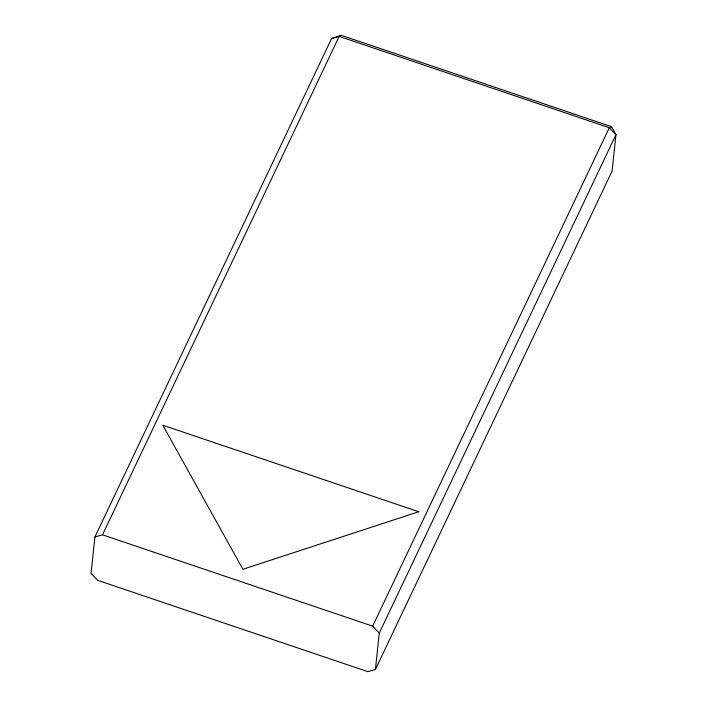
<?xml version="1.0" encoding="UTF-8"?>
<svg xmlns="http://www.w3.org/2000/svg" width="707" height="707" viewBox="0 0 707 707"><rect width="100%" height="100%" fill="white"/><g stroke="black" fill="none" stroke-linecap="round" stroke-linejoin="round"><path stroke-width="1.06" d="M94.915 536.966L91.053 573.368L97.681 580.323L367.834 671.65L375.426 669.502L612.085 171.085L615.947 134.684L611.493 126.677L341.348 35.35L331.574 38.549L94.915 536.966L102.506 534.819L372.651 626.146L379.279 633.101L375.426 669.502M102.506 534.819L339.166 36.402L341.348 35.35M372.651 626.146L609.319 127.728L611.493 126.677M379.279 633.101L615.947 134.684L609.319 127.728L339.166 36.402L331.574 38.549M418.73 511.735L242.899 569.285L162.796 425.216L418.73 511.735"/></g></svg>
